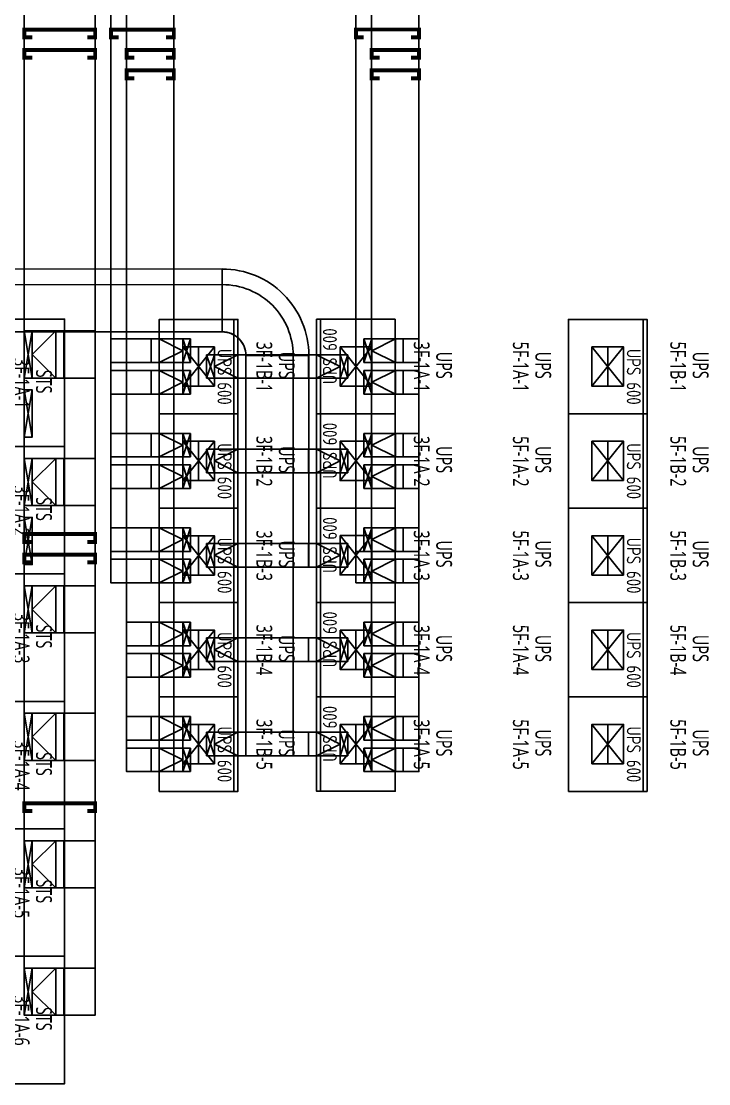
# Model space of a CAD drawing. Header units: millimetres. Extents: x -138191 to 245733, y -341087 to 835263.
# Drawn here: x -107386 to -98649, y 469905 to 483411 of the extents above; entities that cross this region are included whole.
import ezdxf
from ezdxf.enums import TextEntityAlignment as Align

# ---------------------------------------------------------------- set-up
doc = ezdxf.new("R2010")
doc.units = ezdxf.units.MM
doc.header["$LTSCALE"] = 300
for name, color, linetype in [('------00 Switch Gear', 3, 'Continuous'), ('------00 Switch Gear_Number', 1, 'Continuous'), ('-----26 Electrical Cable Tray_LV_STS1', 3, 'Continuous'), ('-----26 Electrical Cable Tray_LV_UPS', 6, 'Continuous'), ('-----26 Electrical Cable Tray_LV_UPSBAT', 11, 'Continuous')]:
    doc.layers.add(name, color=color, linetype=linetype)
doc.layers.add('NOPLOT', color=191, linetype='Continuous', plot=False)
doc.styles.add('ELEC', font='malgun.ttf')
doc.styles.add('WD', font='isocp2.shx', dxfattribs={"height": 75, "bigfont": 'whgtxt.shx'})

# ---------------------------------------------------------------- blocks, each defined once
blk = doc.blocks.new('STS-R')
blk.add_lwpolyline([(886994, -128588), (888614, -128588), (888614, -129418), (886994, -129418), (886994, -128588)])
blk = doc.blocks.new('UPS 600kV')
at = {"layer": '------00 Switch Gear'}
blk.add_line((800, 850), (-402, 850), dxfattribs=at)
blk.add_lwpolyline([(798, -100), (-402, -100), (-402, 900), (798, 900)], close=True, dxfattribs=at)
at = {"layer": 'NOPLOT'}
for p, q in [((-52, 199), (448, 601)), ((448, 199), (-52, 601)), ((-52, 400), (448, 400))]:
    blk.add_line(p, q, dxfattribs=at)
blk.add_lwpolyline([(448, 601), (448, 199), (-52, 199), (-52, 601)], close=True, dxfattribs=at)
at = {"layer": 'NOPLOT', "style": 'WD', "width": 0.85}
blk.add_text('UPS 600', height=178.2, dxfattribs=at).set_placement((-26, 731), align=Align.MIDDLE_LEFT)
blk = doc.blocks.new('A$550585017316')
at = {"color": 0}
for p, q in [((400, 300), (0, 300)), ((0, 300), (0, 0)), ((500, 300), (400, 300)), ((500, 0), (500, 300)), ((0, 0), (400, 0)), ((400, 0), (500, 0))]:
    blk.add_line(p, q, dxfattribs=at)
at = {"color": 8}
for p, q in [((100, 0), (0, 300)), ((0, 0), (100, 300)), ((100, 150), (400, 300)), ((100, 300), (100, 0)), ((400, 0), (400, 300)), ((100, 150), (400, 0))]:
    blk.add_line(p, q, dxfattribs=at)
blk = doc.blocks.new('A$495596483691')
at = {"color": 0}
for p, q in [((100, 600), (0, 600)), ((0, 600), (0, 0)), ((500, 600), (100, 600)), ((500, 0), (500, 600)), ((0, 0), (100, 0)), ((100, 0), (500, 0))]:
    blk.add_line(p, q, dxfattribs=at)
at = {"color": 8}
for p, q in [((400, 300), (100, 600)), ((100, 600), (100, 0)), ((400, 0), (400, 600)), ((400, 600), (500, 0)), ((500, 600), (400, 0)), ((400, 300), (100, 0))]:
    blk.add_line(p, q, dxfattribs=at)

msp = doc.modelspace()

# ---------------------------------------------------------------- linework, layer by layer
at = {"layer": '-----26 Electrical Cable Tray_LV_STS1', "elevation": 0}
for points in [[(-107347, 486205), (-106447, 486205), (-106447, 477255), (-107347, 477255)], [(-107347, 486205), (-106447, 486205), (-106447, 474015), (-107347, 474015)], [(-107347, 486205), (-106447, 486205), (-106447, 470775), (-107347, 470775)], [(-106847, 478875), (-106447, 478875), (-106447, 479475), (-106847, 479475)], [(-107347, 478125), (-107347, 478725), (-107247, 478725), (-107247, 478125)], [(-106847, 477255), (-106447, 477255), (-106447, 477855), (-106847, 477855)], [(-107347, 476505), (-107347, 477105), (-107247, 477105), (-107247, 476505)], [(-106847, 475635), (-106447, 475635), (-106447, 476235), (-106847, 476235)], [(-106847, 474015), (-106447, 474015), (-106447, 474615), (-106847, 474615)], [(-106847, 472395), (-106447, 472395), (-106447, 472995), (-106847, 472995)], [(-106847, 470775), (-106447, 470775), (-106447, 471375), (-106847, 471375)]]:
    msp.add_lwpolyline(points, close=True, dxfattribs=at)
at = {"layer": '-----26 Electrical Cable Tray_LV_STS1', "ltscale": 7.5, "const_width": 50, "elevation": 0}
for points in [[(-106547, 483206), (-106447, 483206), (-106447, 483306), (-107347, 483306), (-107347, 483206), (-107247, 483206)], [(-106547, 482947), (-106447, 482947), (-106447, 483047), (-107347, 483047), (-107347, 482947), (-107247, 482947)], [(-106547, 476792), (-106447, 476792), (-106447, 476892), (-107347, 476892), (-107347, 476792), (-107247, 476792)], [(-106547, 476532), (-106447, 476532), (-106447, 476632), (-107347, 476632), (-107347, 476532), (-107247, 476532)], [(-106547, 473371), (-106447, 473371), (-106447, 473471), (-107347, 473471), (-107347, 473371), (-107247, 473371)]]:
    msp.add_lwpolyline(points, dxfattribs=at)
at = {"layer": '-----26 Electrical Cable Tray_LV_STS1', "elevation": 0}
for points in [[(-107247, 478125), (-107347, 478725)], [(-107247, 478725), (-107347, 478125)], [(-107247, 476505), (-107347, 477105)], [(-107247, 477105), (-107347, 476505)]]:
    msp.add_lwpolyline(points, dxfattribs=at)
at = {"layer": '-----26 Electrical Cable Tray_LV_UPS', "elevation": 0}
for points in [[(-105448, 490605), (-105447, 474273), (-106047, 474273), (-106048, 490605)], [(-102334, 490605), (-102333, 474273), (-102933, 474273), (-102934, 490605)], [(-105448, 490505), (-105447, 476673), (-106247, 476673), (-106248, 490505)], [(-102334, 490505), (-102333, 476673), (-103133, 476673), (-103134, 490505)], [(-105448, 489505), (-105447, 476273), (-106247, 476273), (-106248, 489505)], [(-105448, 489605), (-105447, 473873), (-106047, 473873), (-106048, 489605)], [(-102334, 489505), (-102333, 476273), (-103133, 476273), (-103134, 489505)], [(-102334, 489605), (-102333, 473873), (-102933, 473873), (-102934, 489605)], [(-105734, 479373), (-106247, 479373), (-106247, 479073), (-105734, 479073)], [(-102532, 479373), (-102333, 479373), (-102333, 479073), (-102532, 479073)], [(-105734, 478973), (-106248, 478973), (-106248, 478673), (-105734, 478673)], [(-102532, 478973), (-102332, 478973), (-102332, 478673), (-102532, 478673)], [(-105734, 478173), (-106247, 478173), (-106247, 477873), (-105734, 477873)], [(-102532, 478173), (-102333, 478173), (-102333, 477873), (-102532, 477873)], [(-105734, 477773), (-106248, 477773), (-106248, 477473), (-105734, 477473)], [(-102532, 477773), (-102332, 477773), (-102332, 477473), (-102532, 477473)], [(-105734, 476973), (-106247, 476973), (-106247, 476673), (-105734, 476673)], [(-102532, 476973), (-102333, 476973), (-102333, 476673), (-102532, 476673)], [(-105734, 476573), (-106248, 476573), (-106248, 476273), (-105734, 476273)], [(-102532, 476573), (-102332, 476573), (-102332, 476273), (-102532, 476273)], [(-105734, 475773), (-106047, 475773), (-106047, 475473), (-105734, 475473)], [(-102532, 475773), (-102333, 475773), (-102333, 475473), (-102532, 475473)], [(-105734, 475373), (-106048, 475373), (-106048, 475073), (-105734, 475073)], [(-102532, 475373), (-102332, 475373), (-102332, 475073), (-102532, 475073)], [(-105734, 474573), (-106047, 474573), (-106047, 474273), (-105734, 474273)], [(-102532, 474573), (-102333, 474573), (-102333, 474273), (-102532, 474273)], [(-105734, 474173), (-106048, 474173), (-106048, 473873), (-105734, 473873)], [(-102532, 474173), (-102332, 474173), (-102332, 473873), (-102532, 473873)]]:
    msp.add_lwpolyline(points, close=True, dxfattribs=at)
at = {"layer": '-----26 Electrical Cable Tray_LV_UPS', "ltscale": 7.5, "const_width": 50, "elevation": 0}
for points in [[(-105547, 483206), (-105447, 483206), (-105447, 483306), (-106247, 483306), (-106247, 483206), (-106147, 483206)], [(-102433, 483207), (-102333, 483207), (-102333, 483307), (-103133, 483307), (-103133, 483207), (-103033, 483207)], [(-105547, 482947), (-105447, 482947), (-105447, 483047), (-106047, 483047), (-106047, 482947), (-105947, 482947)], [(-102433, 482947), (-102333, 482947), (-102333, 483047), (-102933, 483047), (-102933, 482947), (-102833, 482947)], [(-105547, 482687), (-105447, 482687), (-105447, 482787), (-106047, 482787), (-106047, 482687), (-105947, 482687)], [(-102433, 482687), (-102333, 482687), (-102333, 482787), (-102933, 482787), (-102933, 482687), (-102833, 482687)]]:
    msp.add_lwpolyline(points, dxfattribs=at)
at = {"layer": '-----26 Electrical Cable Tray_LV_UPSBAT'}
for points in [[(-104831, 479463), (-124708, 479462), (-124708, 480262), (-104831, 480263)], [(-104831, 479463), (-121058, 479462), (-121058, 480262), (-104831, 480263)], [(-104831, 479463), (-124708, 479462), (-124708, 480062), (-104831, 480063)], [(-104831, 479463), (-121058, 479462), (-121058, 480062), (-104831, 480063)], [(-103932, 474073), (-103931, 479164), (-104531, 479164), (-104532, 474073)], [(-103932, 474073), (-103931, 479164), (-104531, 479164), (-104532, 474073)]]:
    msp.add_lwpolyline(points, close=True, dxfattribs=at)
for points in [[(-104831, 480262), (-104831, 479462, -0.414214), (-104531, 479162), (-103731, 479162, 0.414214)], [(-104831, 480262), (-104831, 479462, -0.414214), (-104531, 479162), (-103731, 479162, 0.414214)], [(-104831, 479464), (-104831, 479464, -0.414214), (-104531, 479164), (-104531, 479164), (-103931, 479164, 0.414214), (-104831, 480064)], [(-104831, 479464), (-104831, 479464, -0.414214), (-104531, 479164), (-104531, 479164), (-103931, 479164, 0.414214), (-104831, 480064)]]:
    msp.add_lwpolyline(points, format="xyb", close=True, dxfattribs=at)
at = {"layer": '-----26 Electrical Cable Tray_LV_UPSBAT', "elevation": 0}
for points in [[(-104532, 479173), (-103735, 479173), (-103735, 478873), (-104532, 478873)], [(-103734, 479173), (-104531, 479173), (-104531, 478873), (-103734, 478873)], [(-103731, 479162), (-103731, 476473), (-104531, 476473), (-104531, 479162)], [(-103731, 479162), (-103731, 476473), (-104531, 476473), (-104531, 479162)], [(-104532, 477973), (-103735, 477973), (-103735, 477673), (-104532, 477673)], [(-103734, 477973), (-104531, 477973), (-104531, 477673), (-103734, 477673)], [(-104532, 476773), (-103735, 476773), (-103735, 476473), (-104532, 476473)], [(-103734, 476773), (-104531, 476773), (-104531, 476473), (-103734, 476473)], [(-104532, 475573), (-103735, 475573), (-103735, 475273), (-104532, 475273)], [(-103734, 475573), (-104531, 475573), (-104531, 475273), (-103734, 475273)], [(-103734, 475573), (-104531, 475573), (-104531, 475273), (-103734, 475273)], [(-104532, 474373), (-103735, 474373), (-103735, 474073), (-104532, 474073)], [(-103734, 474373), (-104531, 474373), (-104531, 474073), (-103734, 474073)], [(-103734, 474373), (-104531, 474373), (-104531, 474073), (-103734, 474073)]]:
    msp.add_lwpolyline(points, close=True, dxfattribs=at)

# ---------------------------------------------------------------- block references
at = {"layer": '------00 Switch Gear'}
for name, p, rotation in [('STS-R', (-236253, -408989, 0), 90.00000000000001), ('UPS 600kV', (-105533, 479220, 0), 270), ('UPS 600kV', (-102733, 478825, 0), 89.99999999999999), ('UPS 600kV', (-100333, 479220, 0), 270), ('UPS 600kV', (-105533, 478020, 0), 270), ('UPS 600kV', (-102733, 477625, 0), 89.99999999999999), ('UPS 600kV', (-100333, 478020, 0), 270), ('STS-R', (-236253, -410609, 0), 90.00000000000001), ('UPS 600kV', (-105533, 476820, 0), 270), ('UPS 600kV', (-102733, 476425, 0), 89.99999999999999), ('UPS 600kV', (-100333, 476820, 0), 270), ('STS-R', (-236253, -412229, 0), 90.00000000000001), ('UPS 600kV', (-105533, 475620, 0), 270), ('UPS 600kV', (-102733, 475225, 0), 89.99999999999999), ('UPS 600kV', (-100333, 475620, 0), 270), ('STS-R', (-236253, -413849, 0), 90.00000000000001), ('UPS 600kV', (-105533, 474420, 0), 270), ('UPS 600kV', (-102733, 474025, 0), 89.99999999999999), ('UPS 600kV', (-100333, 474420, 0), 270), ('STS-R', (-236253, -415469, 0), 90.00000000000001), ('STS-R', (-236253, -417089, 0), 90.00000000000001)]:
    msp.add_blockref(name, p, dxfattribs=dict(at, rotation=rotation))
at = {"layer": '-----26 Electrical Cable Tray_LV_STS1', "xscale": -1}
for p in [(-106847, 478875), (-106847, 477255), (-106847, 475635), (-106847, 474015), (-106847, 472395), (-106847, 470775)]:
    msp.add_blockref('A$495596483691', p, dxfattribs=at)
at = {"layer": '-----26 Electrical Cable Tray_LV_UPS', "xscale": -1}
for p in [(-105234, 479073, 0), (-105234, 478673, 0), (-105234, 477873, 0), (-105234, 477473, 0), (-105234, 476673, 0), (-105234, 476273, 0), (-105234, 475473, 0), (-105234, 475073, 0), (-105234, 474273, 0), (-105234, 473873, 0)]:
    msp.add_blockref('A$550585017316', p, dxfattribs=at)
at = {"layer": '-----26 Electrical Cable Tray_LV_UPS'}
for p in [(-103032, 479073, 0), (-103032, 478673, 0), (-103032, 477873, 0), (-103032, 477473, 0), (-103032, 476673, 0), (-103032, 476273, 0), (-103032, 475473, 0), (-103032, 475073, 0), (-103032, 474273, 0), (-103032, 473873, 0)]:
    msp.add_blockref('A$550585017316', p, dxfattribs=at)
at = {"layer": '-----26 Electrical Cable Tray_LV_UPSBAT'}
for p in [(-105032, 478873, 0), (-105032, 477673, 0), (-105032, 476473, 0), (-105032, 475273, 0), (-105032, 474073, 0)]:
    msp.add_blockref('A$550585017316', p, dxfattribs=at)
at = {"layer": '-----26 Electrical Cable Tray_LV_UPSBAT', "xscale": -1}
for p in [(-103234, 478873, 0), (-103234, 477673, 0), (-103234, 476473, 0), (-103234, 475273, 0), (-103234, 474073, 0)]:
    msp.add_blockref('A$550585017316', p, dxfattribs=at)

# ---------------------------------------------------------------- texts
at = {"layer": '------00 Switch Gear_Number', "color": 0, "style": 'ELEC', "width": 0.7}
for s, p in [('3F-1B-1', (-104297, 479018, 0)), ('3F-1A-1', (-102297, 479018, 0)), ('5F-1A-1', (-101037, 479018, 0)), ('5F-1B-1', (-99037, 479018, 0)), ('3F-1A-1', (-107382, 478810, 0)), ('UPS', (-104012, 479039, 0)), ('UPS', (-102012, 479039, 0)), ('UPS', (-100752, 479039, 0)), ('UPS', (-98752, 479039, 0)), ('STS', (-107097, 478831, 0)), ('3F-1B-2', (-104297, 477818, 0)), ('3F-1A-2', (-102297, 477818, 0)), ('UPS', (-104012, 477839, 0)), ('UPS', (-102012, 477839, 0)), ('5F-1A-2', (-101037, 477818, 0)), ('UPS', (-100752, 477839, 0)), ('5F-1B-2', (-99037, 477818, 0)), ('UPS', (-98752, 477839, 0)), ('3F-1A-2', (-107382, 477190, 0)), ('STS', (-107097, 477211, 0)), ('3F-1B-3', (-104297, 476618, 0)), ('3F-1A-3', (-102297, 476618, 0)), ('5F-1A-3', (-101037, 476618, 0)), ('5F-1B-3', (-99037, 476618, 0)), ('UPS', (-104012, 476639, 0)), ('UPS', (-102012, 476639, 0)), ('UPS', (-100752, 476639, 0)), ('UPS', (-98752, 476639, 0)), ('3F-1A-3', (-107382, 475570, 0)), ('STS', (-107097, 475591, 0)), ('3F-1B-4', (-104297, 475418, 0)), ('3F-1A-4', (-102297, 475418, 0)), ('5F-1A-4', (-101037, 475418, 0)), ('5F-1B-4', (-99037, 475418, 0)), ('UPS', (-104012, 475439, 0)), ('UPS', (-102012, 475439, 0)), ('UPS', (-100752, 475439, 0)), ('UPS', (-98752, 475439, 0)), ('3F-1B-5', (-104297, 474218, 0)), ('3F-1A-5', (-102297, 474218, 0)), ('5F-1A-5', (-101037, 474218, 0)), ('5F-1B-5', (-99037, 474218, 0)), ('UPS', (-104012, 474239, 0)), ('UPS', (-102012, 474239, 0)), ('UPS', (-100752, 474239, 0)), ('UPS', (-98752, 474239, 0)), ('3F-1A-4', (-107382, 473950, 0)), ('STS', (-107097, 473971, 0)), ('3F-1A-5', (-107382, 472330, 0)), ('STS', (-107097, 472351, 0)), ('3F-1A-6', (-107382, 470710, 0)), ('STS', (-107097, 470731, 0))]:
    msp.add_text(s, height=200, rotation=270, dxfattribs=at).set_placement(p, align=Align.MIDDLE_CENTER)

doc.saveas('drawing.dxf')
